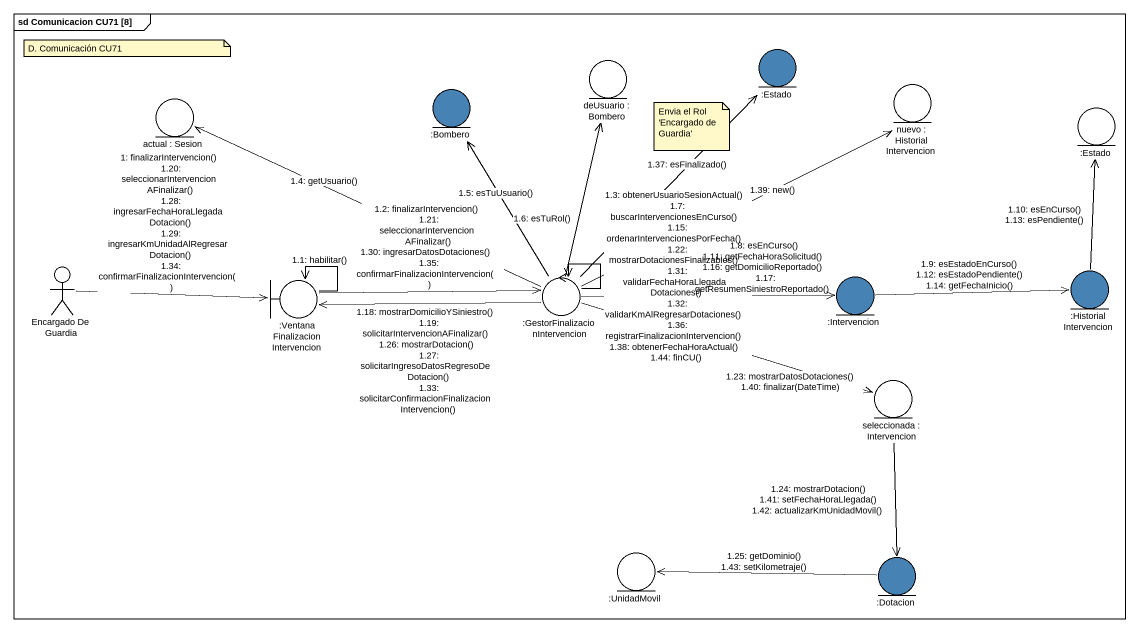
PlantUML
@startuml
mainframe sd Comunicacion CU71 [8]
entity ":Estado" as Estado #4682B4
entity ":Bombero" as Bombero #4682B4
entity "deUsuario : Bombero" as deUsuario
entity "nuevo : HistorialIntervencion" as nuevo
entity "actual : Sesion" as actual
entity ":Estado" as Estado_2
actor "Encargado De Guardia" as Encargado_De_Guardia
boundary ":VentanaFinalizacionIntervencion" as VentanaFinalizacionIntervenc
control ":GestorFinalizacionIntervencion" as GestorFinalizacionIntervenci
entity ":Intervencion" as Intervencion #4682B4
entity ":HistorialIntervencion" as HistorialIntervencion #4682B4
entity "seleccionada : Intervencion" as seleccionada
entity ":UnidadMovil" as UnidadMovil
entity ":Dotacion" as Dotacion #4682B4
Encargado_De_Guardia -right-> VentanaFinalizacionIntervenc : 1: finalizarIntervencion()\n1.20: seleccionarIntervencionAFinalizar()\n1.28: ingresarFechaHoraLlegadaDotacion()\n1.29: ingresarKmUnidadAlRegresarDotacion()\n1.34: confirmarFinalizacionIntervencion()
VentanaFinalizacionIntervenc --> VentanaFinalizacionIntervenc : 1.1: habilitar()
VentanaFinalizacionIntervenc -right-> GestorFinalizacionIntervenci : 1.2: finalizarIntervencion()\n1.21: seleccionarIntervencionAFinalizar()\n1.30: ingresarDatosDotaciones()\n1.35: confirmarFinalizacionIntervencion()
GestorFinalizacionIntervenci --> GestorFinalizacionIntervenci : 1.3: obtenerUsuarioSesionActual()\n1.7: buscarIntervencionesEnCurso()\n1.15: ordenarIntervencionesPorFecha()\n1.22: mostrarDotacionesFinalizables()\n1.31: validarFechaHoraLlegadaDotaciones()\n1.32: validarKmAlRegresarDotaciones()\n1.36: registrarFinalizacionIntervencion()\n1.38: obtenerFechaHoraActual()\n1.44: finCU()
GestorFinalizacionIntervenci -left-> actual : 1.4: getUsuario()
GestorFinalizacionIntervenci -up-> Bombero : 1.5: esTuUsuario()
GestorFinalizacionIntervenci -up-> deUsuario : 1.6: esTuRol()
GestorFinalizacionIntervenci -right-> Intervencion : 1.8: esEnCurso()\n1.11: getFechaHoraSolicitud()\n1.16: getDomicilioReportado()\n1.17: getResumenSiniestroReportado()
Intervencion -right-> HistorialIntervencion : 1.9: esEstadoEnCurso()\n1.12: esEstadoPendiente()\n1.14: getFechaInicio()
HistorialIntervencion -up-> Estado_2 : 1.10: esEnCurso()\n1.13: esPendiente()
GestorFinalizacionIntervenci -left-> VentanaFinalizacionIntervenc : 1.18: mostrarDomicilioYSiniestro()\n1.19: solicitarIntervencionAFinalizar()\n1.26: mostrarDotacion()\n1.27: solicitarIngresoDatosRegresoDeDotacion()\n1.33: solicitarConfirmacionFinalizacionIntervencion()
GestorFinalizacionIntervenci -right-> seleccionada : 1.23: mostrarDatosDotaciones()\n1.40: finalizar(DateTime)
seleccionada --> Dotacion : 1.24: mostrarDotacion()\n1.41: setFechaHoraLlegada()\n1.42: actualizarKmUnidadMovil()
Dotacion -left-> UnidadMovil : 1.25: getDominio()\n1.43: setKilometraje()
GestorFinalizacionIntervenci -up-> Estado : 1.37: esFinalizado()
GestorFinalizacionIntervenci -right-> nuevo : 1.39: new()
note as N1
  D. Comunicación CU71
end note
note as N2
  Envia el Rol 'Encargado de Guardia'
end note
@enduml
